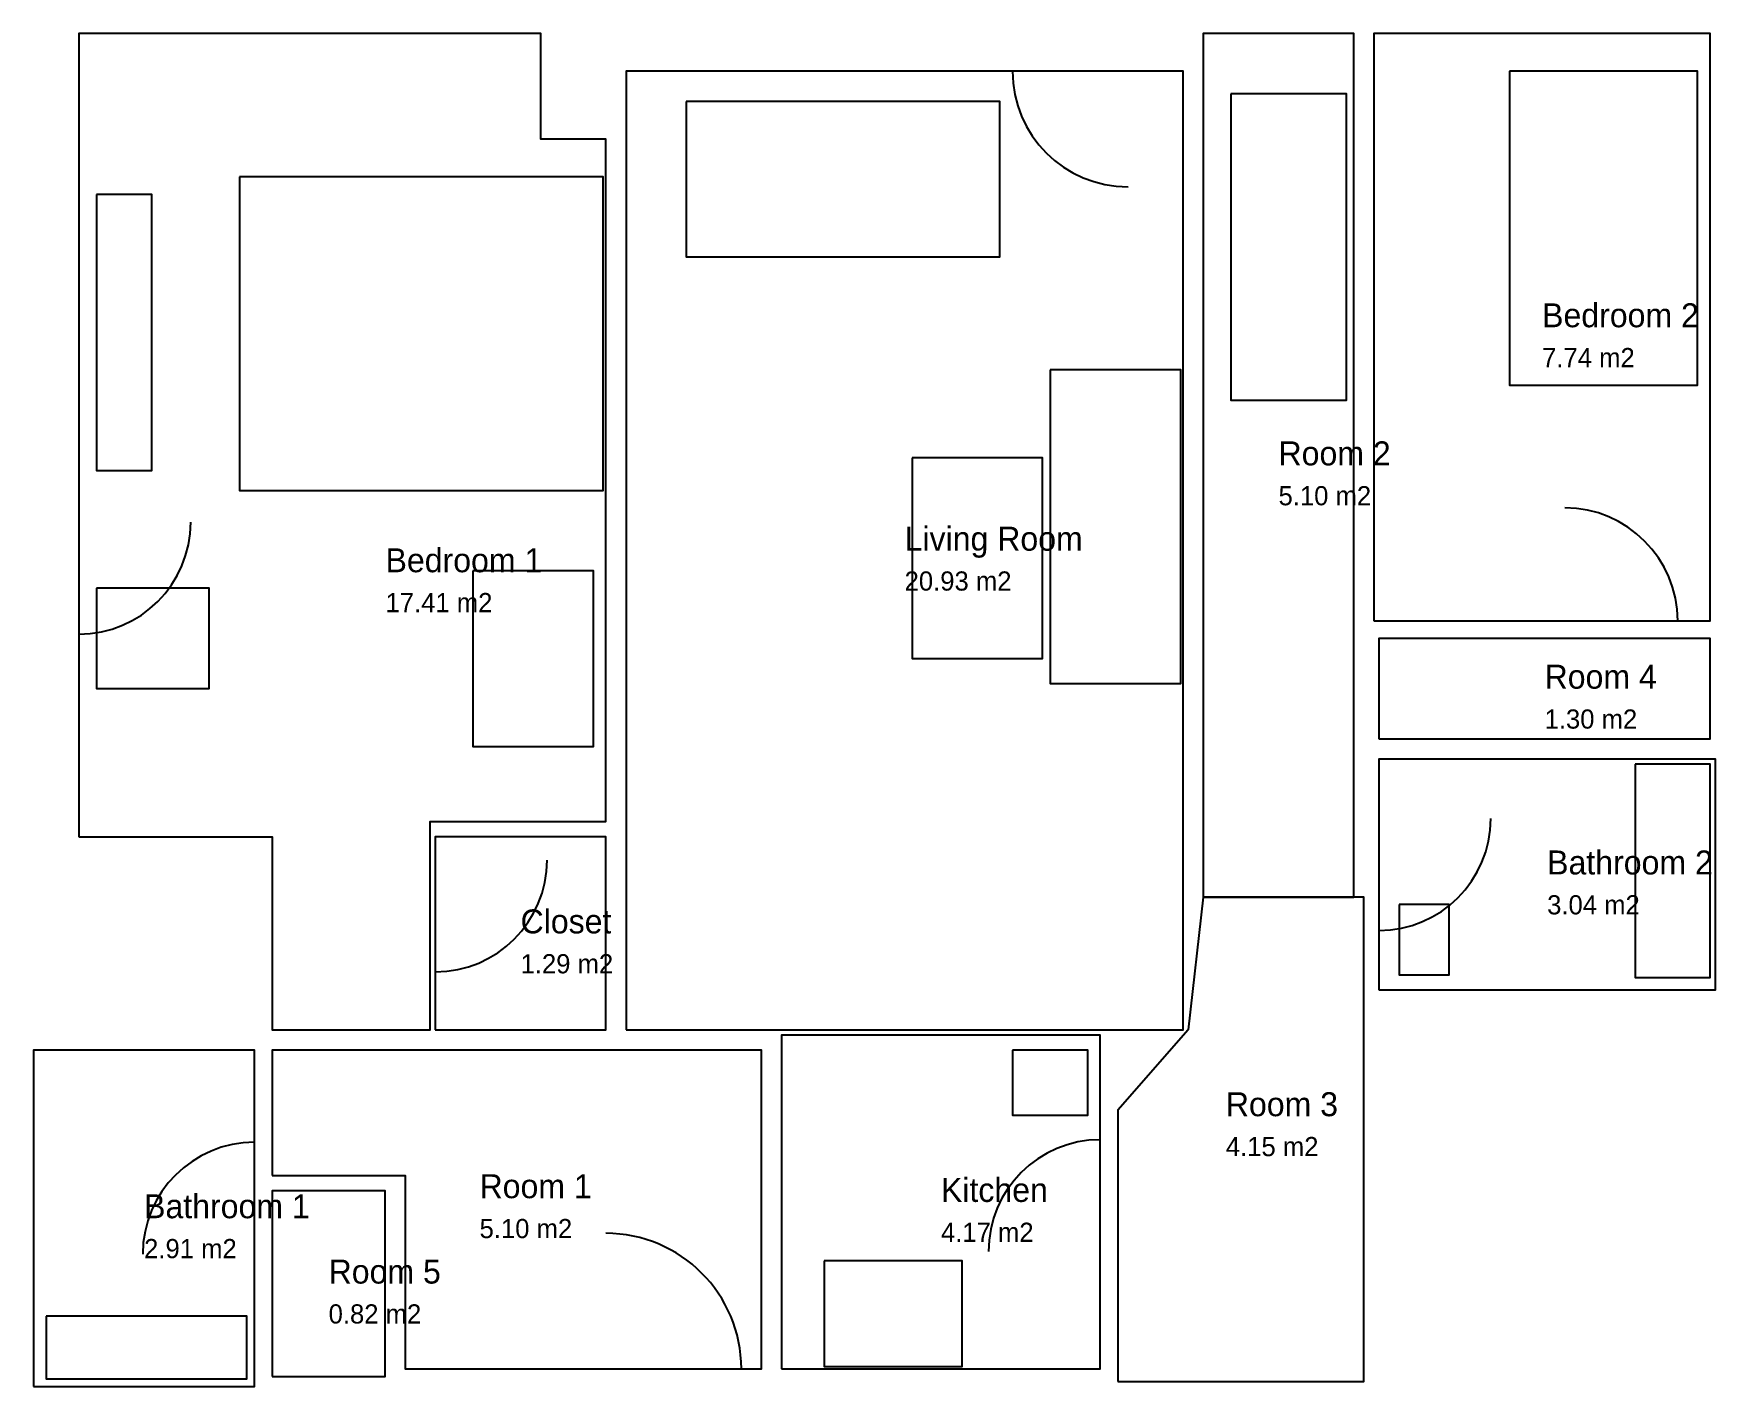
# Model space of a CAD drawing. Header units: millimetres. Extents: x 0 to 10527, y -8468 to 0.
import ezdxf

# ---------------------------------------------------------------- set-up
doc = ezdxf.new("R2010")
doc.units = ezdxf.units.MM
for name, color, linetype in [('A-ANNO-TEXT', 7, 'Continuous'), ('A-AREA', 7, 'Continuous'), ('A-DOOR', 7, 'Continuous'), ('A-FLOR-OBJ', 7, 'Continuous'), ('A-GLAZ', 7, 'Continuous'), ('A-OPEN', 7, 'Continuous'), ('A-WALL', 7, 'Continuous')]:
    doc.layers.add(name, color=color, linetype=linetype)

msp = doc.modelspace()

# ---------------------------------------------------------------- linework, layer by layer
at = {"layer": 'A-AREA'}
for points in [[(283, -5028), (1493, -5028), (1493, -6237), (2482, -6237), (2482, -4933), (3582, -4933), (3582, -660), (3174, -660), (3174, 0), (283, 0)], [(7321, -5405), (8264, -5405), (8264, 0), (7321, 0)], [(8390, -3676), (10495, -3676), (10495, 0), (8390, 0)], [(3708, -6237), (7196, -6237), (7196, -236), (3708, -236)], [(8421, -4415), (10495, -4415), (10495, -3786), (8421, -3786)], [(8421, -5986), (10527, -5986), (10527, -4541), (8421, -4541)], [(2514, -6237), (3582, -6237), (3582, -5028), (2514, -5028)], [(6787, -8437), (8327, -8437), (8327, -5405), (7321, -5405), (7227, -6237), (6787, -6740)], [(4682, -8358), (6677, -8358), (6677, -6269), (4682, -6269)], [(0, -8468), (1383, -8468), (1383, -6363), (0, -6363)], [(1493, -7149), (2325, -7149), (2325, -8358), (4556, -8358), (4556, -6363), (1493, -6363)], [(1493, -8406), (2200, -8406), (2200, -7243), (1493, -7243)]]:
    msp.add_lwpolyline(points, close=True, dxfattribs=at)
at = {"layer": 'A-DOOR'}
for p, q in [((6850.5, -236), (6127.5, -236)), ((283, -3059), (283, -3759)), ((9584.5, -3676), (10291.5, -3676)), ((8421, -4914), (8421, -5614)), ((2514, -5173), (2514, -5873)), ((1383, -7640), (1383, -6940)), ((6677, -7624), (6677, -6924)), ((3582, -8358), (4430, -8358))]:
    msp.add_line(p, q, dxfattribs=at)
for centre, radius, start, end in [((6850.5, -236), 723, 180, 270), ((9584.5, -3676), 707, 0, 90), ((283, -3059), 700, -90, 0), ((8421, -4914), 700, -90, 0), ((2514, -5173), 700, -90, 0), ((1383, -7640), 700, 90, 180), ((6677, -7624), 700, 90, 180), ((3582, -8358), 848, 0, 90)]:
    msp.add_arc(centre, radius, start, end, dxfattribs=at)
at = {"layer": 'A-FLOR-OBJ'}
for points in [[(9238, -236), (9238, -2200), (10416, -2200), (10416, -236)], [(7494.5, -376.5), (7494.5, -2293.5), (8217.5, -2293.5), (8217.5, -376.5)], [(4085, -424), (4085, -1398), (6049, -1398), (6049, -424)], [(1288, -896), (1288, -2860), (3566, -2860), (3566, -896)], [(393, -1006), (393, -2734), (739, -2734), (739, -1006)], [(6363.5, -2105), (6363.5, -4069), (7180.5, -4069), (7180.5, -2105)], [(5498.5, -2655.5), (5498.5, -3912.5), (6315.5, -3912.5), (6315.5, -2655.5)], [(2750, -3362), (2750, -4462), (3504, -4462), (3504, -3362)], [(392.5, -3472), (392.5, -4100), (1099.5, -4100), (1099.5, -3472)], [(10024.5, -4572.5), (10024.5, -5907.5), (10495.5, -5907.5), (10495.5, -4572.5)], [(8547, -5452), (8547, -5892), (8861, -5892), (8861, -5452)], [(6127.5, -6363), (6127.5, -6771), (6598.5, -6771), (6598.5, -6363)], [(4949, -7683), (4949, -8343), (5813, -8343), (5813, -7683)], [(78.5, -8028.5), (78.5, -8421.5), (1335.5, -8421.5), (1335.5, -8028.5)]]:
    msp.add_lwpolyline(points, close=True, dxfattribs=at)
at = {"layer": 'A-GLAZ'}
for p, q in [((2907, 0), (943, 0)), ((5971, -236), (4117, -236))]:
    msp.add_line(p, q, dxfattribs=at)
at = {"layer": 'A-OPEN'}
for p, q in [((8421, -3786), (8421, -4414)), ((7196, -5405), (7196, -4399)), ((3708, -6237), (4556, -6237)), ((4682, -6976.5), (4682, -7683.5))]:
    msp.add_line(p, q, dxfattribs=at)
at = {"layer": 'A-WALL'}
for p, q in [((3174, 0), (283, 0)), ((283, 0), (283, -5028)), ((3174, -660), (3174, 0)), ((8264, 0), (7321, 0)), ((7321, 0), (7321, -5405)), ((8264, -5405), (8264, 0)), ((10495, 0), (8390, 0)), ((8390, 0), (8390, -3676)), ((10495, -3676), (10495, 0)), ((7196, -236), (3708, -236)), ((3708, -236), (3708, -6237)), ((7196, -6237), (7196, -236)), ((3582, -660), (3174, -660)), ((3582, -4933), (3582, -660)), ((8390, -3676), (10495, -3676)), ((10495, -3786), (8421, -3786)), ((8421, -3786), (8421, -4415)), ((10495, -4415), (10495, -3786)), ((8421, -4415), (10495, -4415)), ((10527, -4541), (8421, -4541)), ((8421, -4541), (8421, -5986)), ((10527, -5986), (10527, -4541)), ((2482, -6237), (2482, -4933)), ((2482, -4933), (3582, -4933)), ((283, -5028), (1493, -5028)), ((1493, -5028), (1493, -6237)), ((3582, -5028), (2514, -5028)), ((2514, -5028), (2514, -6237)), ((3582, -6237), (3582, -5028)), ((7321, -5405), (7227, -6237)), ((7321, -5405), (8264, -5405)), ((8327, -5405), (7321, -5405)), ((8327, -8437), (8327, -5405)), ((8421, -5986), (10527, -5986)), ((1493, -6237), (2482, -6237)), ((2514, -6237), (3582, -6237)), ((3708, -6237), (7196, -6237)), ((6677, -6269), (4682, -6269)), ((4682, -6269), (4682, -8358)), ((6677, -8358), (6677, -6269)), ((7227, -6237), (6787, -6740)), ((1383, -6363), (0, -6363)), ((0, -6363), (0, -8468)), ((1383, -8468), (1383, -6363)), ((4556, -6363), (1493, -6363)), ((1493, -6363), (1493, -7149)), ((4556, -8358), (4556, -6363)), ((6787, -6740), (6787, -8437)), ((1493, -7149), (2325, -7149)), ((2325, -7149), (2325, -8358)), ((2200, -7243), (1493, -7243)), ((1493, -7243), (1493, -8406)), ((2200, -8406), (2200, -7243)), ((1493, -8406), (2200, -8406)), ((2325, -8358), (4556, -8358)), ((4682, -8358), (6677, -8358)), ((0, -8468), (1383, -8468)), ((6787, -8437), (8327, -8437))]:
    msp.add_line(p, q, dxfattribs=at)

# ---------------------------------------------------------------- texts
at = {"layer": 'A-ANNO-TEXT'}
for s, height, p in [('Bedroom 2', 150, (9442.5, -1838)), ('7.74 m2', 120, (9442.5, -2088)), ('Room 2', 150, (7792.5, -2702.5)), ('5.10 m2', 120, (7792.5, -2952.5)), ('Living Room', 150, (5452, -3236.5)), ('Bedroom 1', 150, (2202.8, -3371.6)), ('20.93 m2', 120, (5452, -3486.5)), ('17.41 m2', 120, (2202.8, -3621.6)), ('Room 4', 150, (9458, -4100.5)), ('1.30 m2', 120, (9458, -4350.5)), ('Bathroom 2', 150, (9474, -5263.5)), ('3.04 m2', 120, (9474, -5513.5)), ('Closet', 150, (3048, -5632.5)), ('1.29 m2', 120, (3048, -5882.5)), ('Room 3', 150, (7462.7, -6776.8)), ('4.15 m2', 120, (7462.7, -7026.8)), ('Room 1', 150, (2791.3, -7290)), ('Kitchen', 150, (5679.5, -7313.5)), ('Bathroom 1', 150, (691.5, -7415.5)), ('5.10 m2', 120, (2791.3, -7540)), ('4.17 m2', 120, (5679.5, -7563.5)), ('2.91 m2', 120, (691.5, -7665.5)), ('Room 5', 150, (1846.5, -7824.5)), ('0.82 m2', 120, (1846.5, -8074.5))]:
    msp.add_text(s, height=height, dxfattribs=at).set_placement(p)

doc.saveas('drawing.dxf')
